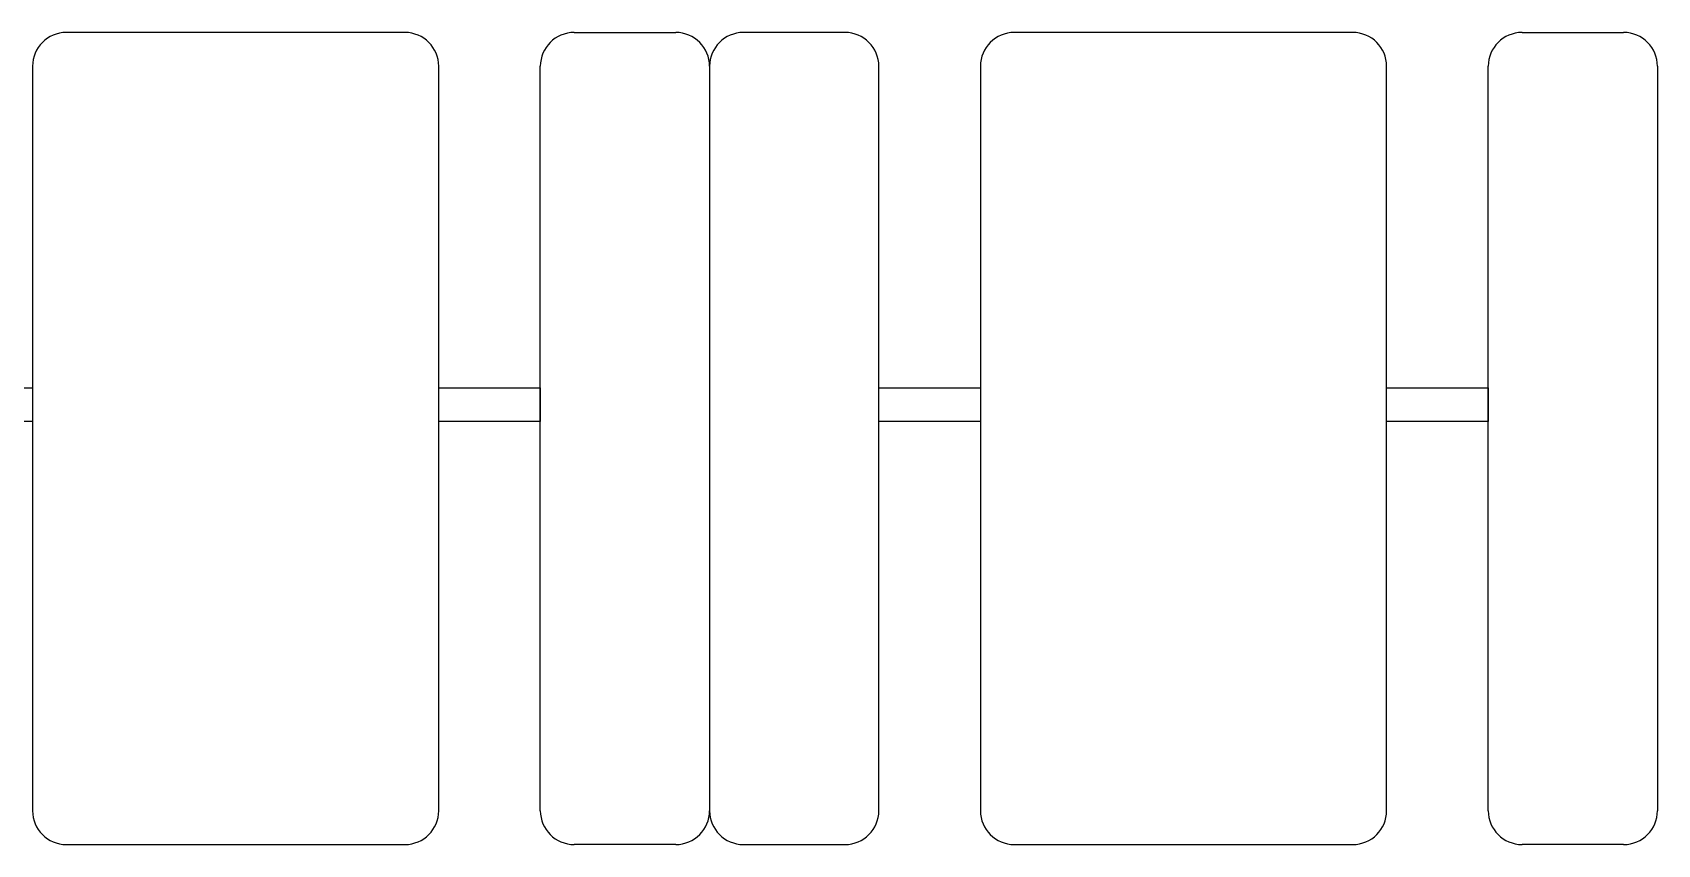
# Model space of a CAD drawing. Header units: millimetres. Extents: x -155 to 94595, y -3153 to 63413.
# Drawn here: x 81658 to 84058, y 44999 to 46199 of the extents above; entities that cross this region are included whole.
import ezdxf

# ---------------------------------------------------------------- set-up
doc = ezdxf.new("R2010")
doc.units = ezdxf.units.MM
doc.layers.add('int', color=185, linetype='Continuous')

msp = doc.modelspace()

# ---------------------------------------------------------------- linework, layer by layer
at = {"layer": 'int'}
for p, q in [((82208.321, 46199.086), (81708.321, 46199.086)), ((82458.321, 46199.086), (82608.321, 46199.086)), ((82858.321, 46199.086), (82708.321, 46199.086)), ((83608.321, 46199.086), (83108.321, 46199.086)), ((83858.321, 46199.086), (84008.321, 46199.086)), ((81658.321, 46149.086), (81658.321, 45049.086)), ((82258.321, 45049.086), (82258.321, 46149.086)), ((82408.321, 45049.086), (82408.321, 46149.086)), ((82658.321, 46149.086), (82658.321, 45049.086)), ((82658.321, 46149.086), (82658.321, 45049.086)), ((82908.321, 45049.086), (82908.321, 46149.086)), ((83058.321, 46149.086), (83058.321, 45049.086)), ((83658.321, 45049.086), (83658.321, 46149.086)), ((83808.321, 45049.086), (83808.321, 46149.086)), ((84058.321, 46149.086), (84058.321, 45049.086)), ((81508.321, 45674.086), (81658.321, 45674.086)), ((81658.321, 45674.086), (81658.321, 45624.086)), ((82258.321, 45624.086), (82258.321, 45674.086)), ((82258.321, 45674.086), (82408.321, 45674.086)), ((82408.321, 45674.086), (82408.321, 45624.086)), ((82908.321, 45624.086), (82908.321, 45674.086)), ((82908.321, 45674.086), (83058.321, 45674.086)), ((83058.321, 45674.086), (83058.321, 45624.086)), ((83658.321, 45624.086), (83658.321, 45674.086)), ((83658.321, 45674.086), (83808.321, 45674.086)), ((83808.321, 45674.086), (83808.321, 45624.086)), ((81658.321, 45624.086), (81508.321, 45624.086)), ((82408.321, 45624.086), (82258.321, 45624.086)), ((83058.321, 45624.086), (82908.321, 45624.086)), ((83808.321, 45624.086), (83658.321, 45624.086)), ((81708.321, 44999.086), (82208.321, 44999.086)), ((82608.321, 44999.086), (82458.321, 44999.086)), ((82708.321, 44999.086), (82858.321, 44999.086)), ((83108.321, 44999.086), (83608.321, 44999.086)), ((84008.321, 44999.086), (83858.321, 44999.086))]:
    msp.add_line(p, q, dxfattribs=at)
for centre, start, end in [((81708.321, 46149.086), 90, 180), ((82208.321, 46149.086), 0, 90), ((82458.321, 46149.086), 90, 180), ((82608.321, 46149.086), 360, 90), ((82708.321, 46149.086), 90, 180), ((82858.321, 46149.086), 0, 90), ((83108.321, 46149.086), 90, 180), ((83608.321, 46149.086), 0, 90), ((83858.321, 46149.086), 90, 180), ((84008.321, 46149.086), 0, 90), ((81708.321, 45049.086), 180, 270), ((82208.321, 45049.086), 270, 360), ((82458.321, 45049.086), 180, 270), ((82608.321, 45049.086), 270, 0), ((82708.321, 45049.086), 180, 270), ((82858.321, 45049.086), 270, 0), ((83108.321, 45049.086), 180, 270), ((83608.321, 45049.086), 270, 0), ((83858.321, 45049.086), 180, 270), ((84008.321, 45049.086), 270, 360)]:
    msp.add_arc(centre, 50, start, end, dxfattribs=at)

doc.saveas('drawing.dxf')
